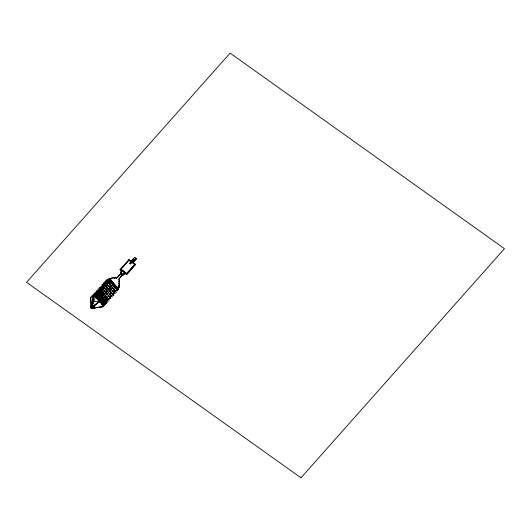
<?xml version="1.0" encoding="UTF-8"?>
<svg xmlns="http://www.w3.org/2000/svg" width="531" height="531" viewBox="0 0 531 531"><rect width="100%" height="100%" fill="white"/><g stroke="black" fill="none" stroke-linecap="round" stroke-linejoin="round"><path stroke-width="0.8" d="M120.876 272.476L120.384 273.412L120.723 274.354M116.501 278.417L120.949 273.126L121.002 272.071M113.01 294.154L119.19 287.185L119.316 280.262L118.36 279.578M91.956 303.486L93.35 296.922L93.622 301.714L92.042 307.037L92.394 308.292L91.996 308.743L90.788 307.801L91.637 304.993L91.219 304.887M93.35 296.922L90.867 306.201L91.219 307.462L90.814 307.9M91.398 304.933L91.471 303.938M91.518 306.666L95.726 296.763L90.622 297.101L91.159 307.25L92.334 308.086L103.671 306.573L92.394 308.305L103.671 306.573L102.629 305.829L108.291 299.457L101.388 290.384C92.819 290.165 96.801 292.594 101.574 291.041M121.015 272.131L121.559 271.394A1.766 1.573 -15.6 0 1 123.298 271.109L124.095 271.573L123.311 271.168M124.008 273.571L124.221 273.14A1.766 1.573 -15.6 0 0 124.008 271.58M120.915 272.808L122.84 274.228L123.989 273.511M123.537 271.275L124.068 271.474L123.511 271.182A2.157 1.932 -15.6 0 0 120.384 273.412L121.095 274.135L120.65 274.64L121.068 274.042M123.663 271.268L123.949 271.474M100.352 291.552L108.078 301.21L100.352 291.552L95.52 292.256L96.343 292.84L97.319 291.473M97.823 290.902L98.832 289.773L103.08 289.342L110.84 298.502L102.895 288.691L97.79 289.03L98.832 289.773M99.284 289.262L100.186 288.24L104.434 287.809L112.2 296.975L104.255 287.158L99.144 287.503L100.186 288.24M100.651 287.722L102.961 285.12L107.209 284.689L114.975 293.849L107.03 284.039L101.919 284.377L102.961 285.12M108.39 282.505L115.293 291.572L116.322 292.309L108.39 282.505C100.001 281.218 103.91 286.713 106.758 280.846L111.006 280.414L118.758 289.568L110.82 279.764L105.715 280.102L106.758 280.846M107.269 280.268L108.297 279.107C108.689 278.038 124.3 276.605 113.979 277.952M97.12 292.548L98.155 291.386M98.653 290.822L101.023 288.16M101.481 287.636L103.797 285.034M104.249 284.523L105.158 283.501M105.629 282.97L106.578 281.901M97.034 293.616L106.1 283.408M106.578 282.87L107.527 281.802M99.795 291.22L106.797 283.335M107.269 282.804L108.218 281.735M95.314 296.55L97.113 294.526M99.045 292.355L109.512 280.567M102.032 289.11L102.543 289.136M102.841 288.439L102.523 289.05M96.058 296.477L98.759 293.444M99.788 292.276L110.256 280.487M121.632 271.66A1.766 1.573 -15.6 0 1 122.03 271.434L120.013 269.629L128.887 259.639L131.336 261.69L128.887 259.639M111.006 280.414L95.912 297.413L95.726 296.763L103.618 306.367L101.262 304.004L116.355 287.005M126.723 273.591L134.735 264.451L126.723 273.591L120.822 269.31L128.993 260.017M120.849 269.403L128.854 260.263L134.761 264.544M114.397 278.748L115.479 277.521L116.442 278.204M97.08 298.853L112.174 281.855L111.218 281.171M131.23 261.305L134.648 257.462L136.288 258.63L132.976 262.858L135.498 264.657L126.624 274.653L124.672 273.259M133.573 259.374L129.63 263.489L133.573 258.962L134.456 259.593L134.277 260.177M117.192 277.633L120.517 273.896A2.157 1.932 -15.6 0 1 120.763 272.41M133.573 258.962L133.394 259.247M134.535 259.885L133.766 259.155L131.429 261.458M120.749 274.261C122.495 275.224 120.099 274.58 121.022 273.863M132.358 261.73C132.073 263.436 133.029 259.778 134.303 259.533M113.349 283.302L98.255 300.3L96.297 297.898M120.975 274.866L121.473 274.58M134.456 259.593L130.513 264.119L129.61 263.422M121.42 274.733L121.705 274.408L122.429 274.779A2.157 1.932 -15.6 0 0 124.008 271.401M120.623 274.54L121.32 275.111L121.738 274.514M91.996 308.743L99.397 301.23L93.622 301.714L90.867 306.201L92.042 307.037L99.397 301.23M98.693 300.838L113.787 283.839L112.95 283.242M132.976 262.858L136.288 258.63M118.3 281.682L119.375 280.468L119.05 278.795L122.376 275.051L120.915 274.076M122.376 275.051L119.05 278.795M100.744 302.869L99.782 302.185L114.875 285.187L113.143 283.952M126.624 274.653L135.392 264.279L132.869 262.48M118.114 286.415L119.382 284.722L119.488 282.366L118.24 281.476M102.569 305.624L119.13 286.972L119.435 284.928M108.795 298.9L112.545 294.672L105.642 285.598C97.684 285.744 100.97 287.669 105.822 286.249M300.885 477.907L504.45 248.674L230.115 53.093L26.55 282.326L300.825 477.688M122.82 274.162L122.415 275.244M120.949 273.153L120.457 273.677L121.579 274.554M92.679 307.011L93.841 306.095M124.015 271.487L123.577 271.195M123.663 273.817L122.84 274.228M94.75 304.907L96.576 303.971M108.974 279.114L110.202 278.715M109.997 281.556C105.224 283.109 101.242 280.68 109.811 280.899L117.743 290.709L116.714 289.972L109.811 280.899M104.322 283.587L108.57 283.156M96.29 292.634L100.538 292.203M99.503 293.364C94.73 294.917 90.748 292.495 99.324 292.714L107.269 302.531L106.227 301.787L99.324 292.714M98.607 294.38C93.854 295.999 89.56 293.304 98.421 293.723L106.512 303.639L105.324 302.796L98.421 293.723M97.704 295.389C92.938 296.942 88.956 294.519 97.525 294.738L105.47 304.555L104.428 303.805L97.525 294.738M96.808 296.404C92.055 298.024 87.761 295.329 96.629 295.747L104.713 305.664L103.525 304.821L96.629 295.747M122.004 275.211L122.561 275.257A2.157 1.932 -15.6 0 0 124.745 273.233M92.109 307.714L91.06 306.427L92.135 307.781M93.469 305.916L94.206 306.274L93.044 307.19L92.308 306.832M92.892 306.374L93.629 306.732M135.538 259.971L135.133 259.679L136.394 259.009L134.648 257.462M132.192 260.728L132.604 261.02M133.42 261.604L133.832 261.896M132.139 261.969L132.378 262.321M120.822 269.31L126.697 273.498M120.013 269.629L126.517 274.268M120.517 273.896L122.435 275.257M118.061 286.209L119.19 287.185M111.802 281.895L112.764 282.578L113.09 283.753M109.233 280.594L109.592 280.853M116.455 287.762L117.67 288.625M112.545 294.672L113.893 295.628L105.642 285.598M105.915 290.311L107.216 291.24M108.291 299.457L109.333 300.201L101.388 290.384M99.045 301.09L99.622 301.502M91.113 306.619L91.976 307.237M91.179 306.858L92.042 307.476M90.947 307.482L92.129 308.319M90.98 307.582L92.188 308.538M90.788 307.801L91.963 308.637M99.051 301.289L99.782 302.185M135.392 264.279L135.498 264.657M131.854 261.61L131.675 261.484M119.548 282.578L118.227 284.065M113.143 277.859L110.76 278.31M115.035 285.744L115.187 286.302M110.82 279.764L111.324 281.556M107.03 284.039L107.209 284.689M104.255 287.158L104.434 287.809M102.895 288.691L103.08 289.342M91.491 306.732L91.677 307.409M90.675 297.307L91.053 304.343M121.559 271.666A2.157 1.932 -15.6 0 1 122.084 271.454M123.371 271.374A1.766 1.573 -15.6 0 1 123.763 271.56M124.081 271.839A1.766 1.573 -15.6 0 1 124.307 272.191"/></g></svg>
